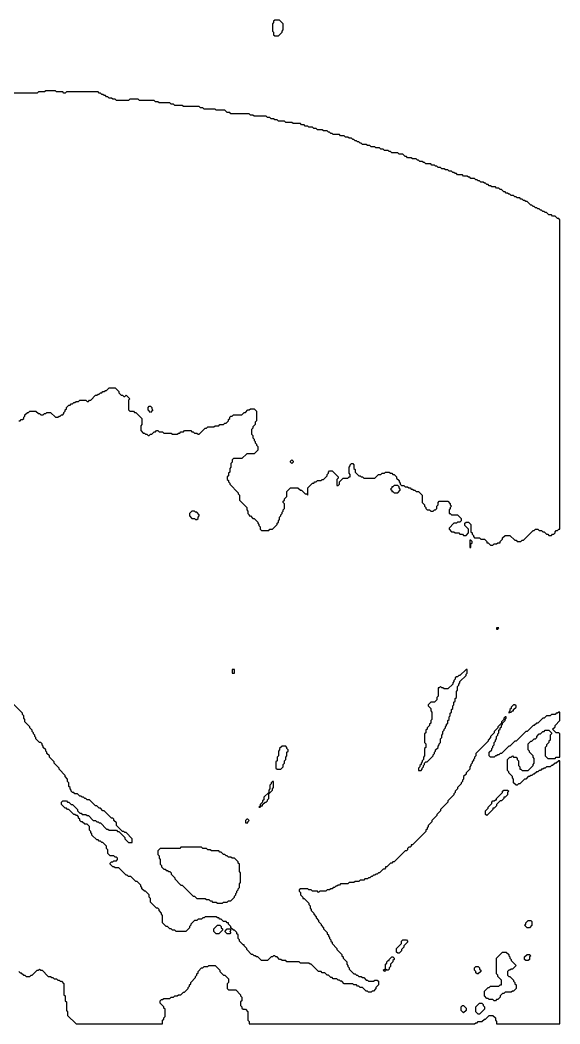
# Model space of a CAD drawing. Header units: millimetres. Extents: x 0 to 500, y 0 to 412.
# Drawn here: x 278 to 499.5, y 0.5 to 412.5 of the extents above; entities that cross this region are included whole.
import ezdxf

# ---------------------------------------------------------------- set-up
doc = ezdxf.new("R2010")
doc.units = ezdxf.units.MM

msp = doc.modelspace()

# ---------------------------------------------------------------- linework, layer by layer
for points in [[(382.5, 412.5), (382, 412), (382, 411.5), (381.5, 411), (381.5, 408), (382, 407.5), (382, 406.5), (382.5, 406), (384, 406), (385.5, 407.5), (385.5, 408), (386, 408.5), (386, 411), (384.5, 412.5)], [(330.5, 253.5), (331, 254), (331.5, 254), (332, 253.5), (332, 253), (332.5, 252.5), (331.5, 251.5), (330.5, 252.5)], [(389, 231.5), (389.5, 232), (390, 231.5), (390, 231), (389.5, 230.5), (389, 231)], [(431.5, 221.5), (431, 221), (430.5, 221), (430.5, 220.5), (430, 220), (430.5, 219.5), (430.5, 219), (431, 219), (431.5, 218.5), (433, 218.5), (434, 219.5), (434, 220), (433.5, 220.5), (433.5, 221), (433, 221.5)], [(348.5, 211), (347.5, 210), (347.5, 209), (348.5, 208), (349.5, 208), (350, 207.5), (350.5, 207.5), (351, 208), (351, 208.5), (351.5, 209), (351.5, 209.5), (350.5, 210.5), (350, 210.5), (349.5, 211)], [(462.5, 199), (462.5, 196), (463, 196), (463, 197.5), (463.5, 198), (463.5, 198.5), (463, 199)], [(473.5, 163), (473.5, 162.5), (474, 162.5), (474.5, 163)], [(365, 146), (365, 144.5), (366, 144.5), (366, 146)], [(461, 146), (458.5, 143.5), (458, 143.5), (457.5, 143), (457, 143), (456.5, 142.5), (456.5, 142), (456, 141.5), (456, 141), (455.5, 140.5), (455.5, 140), (453.5, 138), (452, 138), (451.5, 138.5), (451, 138.5), (450.5, 139), (450, 138.5), (449.5, 138.5), (449.5, 135), (449, 134.5), (449, 133.5), (448, 132.5), (446.5, 132.5), (445.5, 131.5), (445.5, 131), (446.5, 130), (446.5, 129), (447, 128.5), (447, 125.5), (446.5, 125), (446.5, 124), (446, 123.5), (446, 123), (445, 122), (445, 121.5), (444.5, 121), (444.5, 120), (444, 119.5), (444, 116), (444.5, 115.5), (444.5, 114), (444, 113.5), (444, 110.5), (443.5, 110), (443.5, 109), (443, 108.5), (443, 108), (442.5, 107.5), (442.5, 107), (442, 106.5), (442, 106), (441.5, 105.5), (441.5, 104.5), (442.5, 104.5), (443, 105), (443, 105.5), (443.5, 106), (443.5, 106.5), (444, 107), (444, 107.5), (444.5, 108), (445, 108), (447.5, 110.5), (447.5, 111), (448, 111.5), (448, 112), (448.5, 112.5), (448.5, 113), (449.5, 114), (449.5, 114.5), (450, 115), (450, 115.5), (450.5, 116), (450.5, 117.5), (451, 118), (451, 119), (451.5, 119.5), (451.5, 120.5), (452, 121), (452, 121.5), (452.5, 122), (452.5, 122.5), (453, 123), (453, 123.5), (453.5, 124), (453.5, 125), (454, 125.5), (454, 126.5), (454.5, 127), (454.5, 128), (455, 128.5), (455, 129.5), (455.5, 130), (455.5, 131), (456, 131.5), (456, 132.5), (456.5, 133), (456.5, 134), (457, 134.5), (457, 137), (457.5, 137.5), (457.5, 139), (458, 139.5), (458, 140), (458.5, 140.5), (458.5, 141), (461, 143.5), (461, 144), (461.5, 144.5), (461.5, 146)], [(480.5, 131.5), (479.5, 130.5), (479.5, 130), (479, 129.5), (479, 129), (478.5, 128.5), (478.5, 128), (479, 128.5), (479.5, 128.5), (480, 129), (480.5, 129), (480.5, 129.5), (481.5, 130.5), (481.5, 131), (481, 131.5)], [(385.5, 114.5), (384.5, 113.5), (384.5, 113), (384, 112.5), (384, 110.5), (383.5, 110), (383.5, 108.5), (383, 108), (383, 105.5), (383.5, 105), (385, 105), (386, 106), (386, 107), (386.5, 107.5), (386.5, 108.5), (387, 109), (387, 110), (387.5, 110.5), (387.5, 112), (388, 112.5), (388, 113), (387.5, 113.5), (387.5, 114), (387, 114.5)], [(381.5, 100), (381, 99.5), (381, 99), (380.5, 98.5), (380.5, 97), (380, 96.5), (380, 95.5), (378, 93.5), (378, 92.5), (377.5, 92), (377.5, 91.5), (376.5, 90.5), (376.5, 90), (376, 89.5), (376.5, 89.5), (377, 90), (377.5, 90), (377.5, 90.5), (378.5, 91.5), (379, 91.5), (379.5, 92), (379.5, 92.5), (380, 93), (380, 95), (381.5, 96.5), (381.5, 97), (382, 97.5), (382, 100)], [(476, 96), (476.5, 96.5), (478, 96.5), (478.5, 96), (478, 95.5), (478, 94.5), (477, 93.5), (476.5, 93.5), (476.5, 93), (475.5, 92), (475, 92), (473.5, 90.5), (473.5, 90), (472.5, 89), (472, 89), (472, 88.5), (469.5, 86), (469, 86.5), (469, 88), (470, 89), (470, 89.5), (471.5, 91), (471.5, 91.5), (472, 92), (472.5, 92), (473, 92.5), (473.5, 92.5), (473.5, 93), (476, 95.5)], [(371, 84.5), (370.5, 84), (370.5, 83), (371.5, 83), (371.5, 83.5), (372, 84), (371.5, 84.5)], [(344, 73), (343.5, 72.5), (335.5, 72.5), (334.5, 71.5), (334.5, 70), (335, 69.5), (335, 68.5), (335.5, 68), (335.5, 66), (336, 65.5), (336, 65), (337, 64), (337.5, 64), (338, 63.5), (338.5, 63.5), (339, 63), (339.5, 63), (340, 62.5), (340, 62), (341.5, 60.5), (341.5, 60), (344, 57.5), (344.5, 57.5), (349, 53), (349.5, 53), (350.5, 52), (354, 52), (354.5, 51.5), (355.5, 51.5), (356, 51), (356.5, 51), (357, 50.5), (358.5, 50.5), (359, 50), (361, 50), (361.5, 50.5), (363, 50.5), (363.5, 51), (364.5, 51), (366, 52.5), (366, 53), (366.5, 53.5), (366.5, 54), (367, 54.5), (367, 55), (367.5, 55.5), (367.5, 56), (368, 56.5), (368, 58), (368.5, 58.5), (368.5, 62.5), (368, 63), (368, 66), (367.5, 66.5), (367.5, 67), (366, 68.5), (365, 68.5), (364.5, 69), (363.5, 69), (363, 69.5), (362.5, 69.5), (362, 70), (361.5, 70), (360.5, 71), (360, 71), (359.5, 71.5), (356.5, 71.5), (356, 72), (355, 72), (354.5, 72.5), (353, 72.5), (352.5, 73)], [(486.5, 43), (487.5, 43), (488, 42.5), (488, 41), (487, 40), (486, 40), (485, 41), (485.5, 41.5), (485.5, 42)], [(359, 41), (360, 41), (360.5, 40.5), (360.5, 40), (361, 39.5), (361, 39), (359.5, 37.5), (358.5, 37.5), (357.5, 38.5), (357.5, 39.5)], [(363, 39.5), (364, 39.5), (364.5, 39), (364, 38.5), (364.5, 38), (364, 37.5), (363, 37.5), (362, 38.5)], [(434.5, 34.5), (435, 35), (436.5, 35), (437, 34.5), (437, 34), (435.5, 32.5), (435.5, 32), (434.5, 31), (434.5, 30.5), (433.5, 29.5), (433, 29.5), (432.5, 30), (432.5, 31.5), (434.5, 33.5)], [(476, 30), (477.5, 30), (478.5, 29), (478.5, 28.5), (479, 28), (479, 27.5), (479.5, 27), (479.5, 26.5), (481.5, 24.5), (480, 23), (479.5, 23), (479, 22.5), (478.5, 22.5), (478, 22), (478, 20.5), (478.5, 20), (479, 20), (480.5, 18.5), (480.5, 18), (481, 17.5), (481, 17), (481.5, 16.5), (481.5, 15), (480.5, 14), (480, 14), (479.5, 13.5), (477, 13.5), (476.5, 13), (476, 13), (475, 12), (475, 11.5), (474, 10.5), (473.5, 10.5), (473, 10), (472.5, 10), (472, 10.5), (470.5, 10.5), (470, 11), (469.5, 11), (468.5, 12), (468.5, 14), (470, 15.5), (470.5, 15.5), (471, 16), (474.5, 16), (475, 16.5), (475.5, 16.5), (475.5, 18.5), (474, 20), (474, 20.5), (473.5, 21), (473.5, 27.5)], [(486, 29), (487, 29), (487.5, 28.5), (487, 28), (487, 27), (486.5, 26.5), (485.5, 26.5), (485, 27), (485, 28)], [(430.5, 28), (431, 28), (431.5, 27.5), (431.5, 27), (431, 26.5), (431, 26), (430, 25), (430, 24), (429.5, 23.5), (429.5, 23), (429, 22.5), (428.5, 22.5), (428, 23), (428, 25), (428.5, 25.5), (428.5, 26), (429, 26.5), (429.5, 26.5), (429.5, 27)], [(427, 22.5), (427.5, 23), (428, 22.5), (427.5, 22)], [(464.5, 23.5), (465, 24), (466, 24), (466.5, 23.5), (466.5, 23), (467, 22.5), (467, 22), (466, 21), (465.5, 21), (465, 21.5), (465, 22), (464.5, 22.5)], [(466.5, 9), (467.5, 9), (468, 8.5), (468, 8), (468.5, 7.5), (468.5, 6.5), (466.5, 4.5), (466, 4.5), (465, 5.5), (465, 7.5)], [(459, 7.5), (459.5, 8), (460, 8), (461, 7), (461, 6), (460, 5), (459, 6)]]:
    msp.add_lwpolyline(points, close=True)
for points in [[(277.5, 248), (278, 248), (278.5, 248.5), (279, 248.5), (279.5, 249), (279.5, 249.5), (280, 250), (280, 250.5), (281, 251.5), (281.5, 251.5), (282, 252), (284.5, 252), (285.5, 251), (286, 251), (286.5, 250.5), (287.5, 250.5), (288, 251), (288.5, 251), (289, 251.5), (290.5, 251.5), (292.5, 249.5), (293.5, 249.5), (294, 250), (294.5, 250), (295, 250.5), (295.5, 250.5), (296, 251), (296, 251.5), (296.5, 252), (296.5, 252.5), (297, 253), (297, 253.5), (298, 254.5), (298.5, 254.5), (299, 255), (299.5, 255), (300, 255.5), (300.5, 255.5), (301, 256), (302, 256), (302.5, 256.5), (305, 256.5), (305.5, 256), (306, 256), (306.5, 256.5), (307, 256.5), (309, 258.5), (309.5, 258.5), (310, 259), (310.5, 259), (311, 259.5), (311.5, 259.5), (312, 260), (312.5, 260), (313, 260.5), (313.5, 260.5), (314.5, 261.5), (317, 261.5), (318.5, 260), (318.5, 259.5), (319.5, 258.5), (320, 258.5), (320.5, 258), (321, 258), (321.5, 258.5), (323, 257), (322.5, 256.5), (322.5, 252.5), (323, 252), (324.5, 252), (325, 251.5), (325.5, 251.5), (328, 249), (328, 246.5), (327.5, 246), (327.5, 244), (328.5, 243), (329, 243), (329.5, 242.5), (330, 242.5), (330.5, 242), (331, 242), (331.5, 242.5), (332, 242.5), (333, 243.5), (333.5, 243.5), (334, 244), (334.5, 244), (335, 243.5), (336.5, 243.5), (337, 243), (340, 243), (340.5, 242.5), (342.5, 242.5), (343, 243), (343.5, 243), (344, 243.5), (345, 243.5), (345.5, 244), (348, 244), (348.5, 243.5), (349, 243.5), (349.5, 243), (350.5, 243), (351, 242.5), (351.5, 242.5), (354, 245), (354.5, 245), (355, 245.5), (357.5, 245.5), (358, 246), (359.5, 246), (360, 246.5), (361.5, 246.5), (362, 247), (362.5, 247), (363.5, 248), (363.5, 248.5), (364, 249), (364, 249.5), (364.5, 250), (365, 250), (365.5, 250.5), (369, 250.5), (370, 251.5), (370.5, 251.5), (371.5, 252.5), (372, 252.5), (372.5, 253), (374, 253), (375, 252), (375, 248), (374.5, 247.5), (374.5, 246.5), (373.5, 245.5), (373.5, 245), (373, 244.5), (373, 242.5), (373.5, 242), (373.5, 241), (374, 240.5), (374, 240), (374.5, 239.5), (374.5, 239), (375, 238.5), (375, 238), (375.5, 237.5), (375.5, 236), (374, 234.5), (371, 234.5), (369, 232.5), (365.5, 232.5), (365, 232), (365, 231), (364.5, 230.5), (364.5, 229), (364, 228.5), (364, 227), (363.5, 226.5), (363.5, 225.5), (363, 225), (363, 224), (363.5, 223.5), (363.5, 223), (364, 222.5), (364, 222), (367.5, 218.5), (367.5, 218), (368, 217.5), (368, 215.5), (371, 212.5), (371, 211.5), (371.5, 211), (371.5, 210), (372, 209.5), (372, 209), (372.5, 209), (373.5, 208), (374, 208), (375.5, 206.5), (375.5, 206), (376, 205.5), (376, 205), (376.5, 204.5), (376.5, 203.5), (377, 203), (380, 203), (380.5, 203.5), (381.5, 203.5), (383.5, 205.5), (383.5, 206), (384, 206.5), (384, 207), (384.5, 207.5), (384.5, 208.5), (385, 209), (385, 209.5), (385.5, 210), (385.5, 210.5), (386, 211), (386, 211.5), (386.5, 212), (386.5, 214), (386, 214.5), (386, 215), (386.5, 215.5), (386.5, 216), (387.5, 217), (387.5, 219), (389, 220.5), (392, 220.5), (393, 219.5), (393.5, 219.5), (395, 218), (395.5, 218), (396, 217.5), (396, 220.5), (398, 222.5), (398.5, 222.5), (399, 223), (399.5, 223), (400, 223.5), (401.5, 223.5), (402, 224), (402.5, 224), (404, 225.5), (404, 226), (404.5, 226.5), (404.5, 227), (405, 227.5), (406, 227.5), (408.5, 225), (408.5, 224.5), (408, 224), (408, 221.5), (408.5, 221.5), (409, 222), (409, 223), (410.5, 224.5), (412.5, 224.5), (413, 225), (413.5, 225), (413.5, 226), (413, 226.5), (413, 229), (413.5, 229.5), (413.5, 230), (414, 230.5), (414.5, 230.5), (415, 230), (415, 228.5), (415.5, 228), (415.5, 227), (417, 225.5), (417.5, 225.5), (418, 225), (418.5, 225), (419, 224.5), (423.5, 224.5), (425, 226), (426, 226), (426.5, 226.5), (427.5, 226.5), (428, 227), (429.5, 227), (430, 226.5), (430.5, 226.5), (431, 226), (431.5, 226), (432.5, 225), (432.5, 224.5), (433.5, 223.5), (433.5, 223), (434, 222.5), (434, 222), (434.5, 221.5), (435.5, 221.5), (436, 221), (437, 221), (437.5, 220.5), (438, 220.5), (438.5, 220), (439, 220), (439.5, 219.5), (440, 219.5), (440.5, 219), (441.5, 219), (443, 217.5), (443, 214.5), (444, 213.5), (444, 213), (444.5, 212.5), (444.5, 212), (445, 211.5), (446, 211.5), (446.5, 211), (447.5, 211), (448, 211.5), (448.5, 211.5), (449, 212), (449, 213), (449.5, 213.5), (449.5, 214.5), (450, 215), (453.5, 215), (454.5, 214), (454.5, 213.5), (455, 213), (454.5, 212.5), (454.5, 212), (454, 211.5), (454, 210), (454.5, 210), (455, 209.5), (457.5, 209.5), (459, 208), (459, 207), (458.5, 206.5), (457.5, 206.5), (457, 206), (456, 206), (454, 204), (454, 203.5), (455, 202.5), (456, 202.5), (456.5, 202), (458, 202), (458.5, 201.5), (459.5, 201.5), (460, 201), (461, 201), (462, 202), (462, 203.5), (460.5, 205), (460.5, 206), (461, 206.5), (462, 206.5), (463, 205.5), (463, 202.5), (463.5, 202), (463.5, 201.5), (464, 201), (464, 200.5), (464.5, 200), (466.5, 200), (467, 199.5), (468.5, 199.5), (469.5, 198.5), (469.5, 198), (470, 198), (471, 197), (472, 197), (472.5, 197.5), (473.5, 197.5), (474, 198), (475, 198), (475, 198.5), (476, 199.5), (476, 200), (477, 201), (479, 201), (481, 199), (481.5, 199), (482, 198.5), (483.5, 198.5), (484, 199), (484.5, 199), (488.5, 203), (489, 203), (489.5, 203.5), (490.5, 203.5), (491, 203), (492, 203), (492.5, 202.5), (493, 202.5), (494, 201.5), (494.5, 201.5), (495, 201), (496, 201), (496.5, 201.5), (497, 201.5), (497.5, 202), (497.5, 202.5), (498, 203), (498.5, 203), (499, 203.5), (499.5, 203.5), (499.5, 330.5), (499, 331), (498.5, 331), (497.5, 332), (496.5, 332), (496, 332.5), (495, 332.5), (494, 333.5), (493.5, 333.5), (493, 334), (492.5, 334), (492, 334.5), (491.5, 334.5), (491, 335), (490.5, 335), (490, 335.5), (489.5, 335.5), (489, 336), (488.5, 336), (488, 336.5), (487.5, 336.5), (486, 338), (485.5, 338), (485, 338.5), (484.5, 338.5), (484, 339), (483.5, 339), (483, 339.5), (482, 339.5), (481.5, 340), (481, 340), (480.5, 340.5), (479.5, 340.5), (479, 341), (478.5, 341), (478, 341.5), (477.5, 341.5), (477, 342), (476.5, 342), (475.5, 343), (475, 343), (474.5, 343.5), (473.5, 343.5), (473, 344), (471.5, 344), (471, 344.5), (470.5, 344.5), (470, 345), (469.5, 345), (469, 345.5), (468.5, 345.5), (468, 346), (467, 346), (466.5, 346.5), (466, 346.5), (465.5, 347), (465, 347), (464.5, 347.5), (463, 347.5), (462.5, 348), (462, 348), (461.5, 348.5), (460, 348.5), (459.5, 349), (457.5, 349), (457, 349.5), (456.5, 349.5), (456, 350), (455.5, 350), (455, 350.5), (454, 350.5), (453.5, 351), (452.5, 351), (452, 351.5), (451, 351.5), (450.5, 352), (449.5, 352), (449, 352.5), (448.5, 352.5), (448, 353), (447, 353), (446.5, 353.5), (444.5, 353.5), (444, 354), (443.5, 354), (443, 354.5), (442, 354.5), (441.5, 355), (441, 355), (440.5, 355.5), (439, 355.5), (438.5, 356), (437, 356), (436.5, 356.5), (436, 356.5), (435, 357.5), (433.5, 357.5), (433, 358), (430.5, 358), (430, 358.5), (429.5, 358.5), (429, 359), (427.5, 359), (427, 359.5), (426, 359.5), (425.5, 360), (424, 360), (423.5, 360.5), (422, 360.5), (421.5, 361), (420.5, 361), (420, 361.5), (418.5, 361.5), (418, 362), (417.5, 362), (417, 362.5), (416.5, 362.5), (416, 363), (415.5, 363), (415, 363.5), (414.5, 363.5), (414, 364), (413, 364), (412.5, 364.5), (411.5, 364.5), (411, 365), (409.5, 365), (409, 365.5), (406.5, 365.5), (406, 366), (405.5, 366), (405, 366.5), (404.5, 366.5), (404, 367), (402.5, 367), (402, 367.5), (400, 367.5), (399.5, 368), (398.5, 368), (398, 368.5), (396.5, 368.5), (396, 369), (395, 369), (394.5, 369.5), (393.5, 369.5), (393, 370), (390, 370), (389.5, 370.5), (387, 370.5), (386.5, 371), (384, 371), (383.5, 371.5), (382.5, 371.5), (382, 372), (381, 372), (380.5, 372.5), (379.5, 372.5), (379, 373), (374, 373), (373.5, 373.5), (372.5, 373.5), (372, 374), (364.5, 374), (364, 374.5), (363, 374.5), (362, 375.5), (358.5, 375.5), (358, 376), (353.5, 376), (353, 376.5), (352, 376.5), (351.5, 377), (345, 377), (344.5, 377.5), (341.5, 377.5), (341, 378), (340, 378), (339.5, 378.5), (335, 378.5), (334.5, 379), (333.5, 379), (333, 379.5), (327, 379.5), (326.5, 380), (323, 380), (322.5, 379.5), (317.5, 379.5), (317, 380), (316, 380), (315.5, 380.5), (314.5, 380.5), (314, 381), (313.5, 381), (313, 381.5), (312.5, 381.5), (312, 382), (311.5, 382), (311, 382.5), (310.5, 382.5), (310, 383), (297, 383), (296.5, 382.5), (296, 382.5), (295.5, 383), (293, 383), (292.5, 383.5), (288.5, 383.5), (288, 383), (285.5, 383), (285, 382.5), (265, 382.5)], [(277.5, 22), (278, 21.5), (278.5, 21.5), (279.5, 20.5), (280, 20.5), (280.5, 20), (282, 20), (282.5, 20.5), (283, 20.5), (285, 22.5), (285.5, 22.5), (286, 23), (286.5, 22.5), (287, 22.5), (289.5, 20), (290.5, 20), (291, 19.5), (291.5, 19.5), (292, 19), (293, 19), (293.5, 18.5), (294, 18.5), (294.5, 18), (295, 18), (296, 17), (296, 12.5), (296.5, 12), (296.5, 10), (297, 9.5), (297, 6), (297.5, 5.5), (297.5, 4), (301, 0.5), (336.5, 0.5), (336.5, 2), (337, 2.5), (337, 3), (337.5, 3.5), (337.5, 6.5), (337, 7), (337, 7.5), (335.5, 9), (335.5, 10), (336, 10.5), (336.5, 10.5), (337, 11), (339.5, 11), (340, 11.5), (341, 11.5), (341.5, 12), (342.5, 12), (343, 12.5), (344, 12.5), (345, 13.5), (345.5, 13.5), (347, 15), (347, 15.5), (347.5, 16), (347.5, 16.5), (348, 17), (348, 17.5), (350, 19.5), (350, 20), (350.5, 20.5), (350.5, 21), (351, 21.5), (351, 22), (352.5, 23.5), (353, 23.5), (353.5, 24), (355, 24), (355.5, 24.5), (358, 24.5), (360, 22.5), (360, 22), (361.5, 20.5), (362, 20.5), (363.5, 19), (363.5, 17.5), (363, 17), (363, 15), (363.5, 14.5), (366.5, 14.5), (368.5, 12.5), (368.5, 12), (369, 11.5), (369, 10), (368.5, 9.5), (368.5, 8), (369, 7.5), (369, 7), (369.5, 6.5), (370.5, 6.5), (371.5, 5.5), (371.5, 2), (372, 1.5), (372, 0.5), (464.5, 0.5), (465, 1), (465.5, 1), (466, 1.5), (467.5, 1.5), (468.5, 2.5), (469, 2.5), (470.5, 4), (472, 4), (473, 3), (473, 2), (473.5, 1.5), (473.5, 0.5), (499.5, 0.5), (499.5, 108.5), (499, 108.5), (498, 107.5), (497.5, 107.5), (496.5, 106.5), (496, 106.5), (495.5, 106), (494, 106), (493.5, 105.5), (493, 105.5), (492.5, 105), (492, 105), (491.5, 104.5), (491, 104.5), (490.5, 104), (490, 104), (489, 103), (488.5, 103), (488, 102.5), (487.5, 102.5), (487, 102), (486.5, 102), (485.5, 101), (485, 101), (483, 99), (482.5, 99), (482, 98.5), (481.5, 98.5), (480.5, 99.5), (480.5, 101), (480, 101.5), (480, 102), (478.5, 103.5), (478.5, 104), (478, 104.5), (478, 109), (479, 110), (479.5, 110), (480, 110.5), (480.5, 110), (481.5, 110), (482, 109.5), (482, 109), (482.5, 108.5), (482.5, 106.5), (483, 106), (483, 105), (483.5, 105), (484, 104.5), (486.5, 104.5), (488.5, 106.5), (488.5, 107), (489, 107.5), (489, 109.5), (488.5, 110), (488.5, 110.5), (487, 112), (487, 112.5), (486.5, 113), (486.5, 115.5), (487.5, 116.5), (488, 116.5), (489, 117.5), (489.5, 117.5), (490, 118), (490, 118.5), (491, 119.5), (491.5, 119.5), (492.5, 120.5), (493, 120.5), (493.5, 121), (495, 121), (496, 120), (496, 119.5), (495.5, 119), (495.5, 117), (495, 116.5), (495, 116), (494, 115), (494, 114.5), (493.5, 114), (493.5, 110.5), (494.5, 109.5), (497.5, 109.5), (498, 110), (499.5, 110), (499.5, 119.5), (499, 120), (498, 120), (496.5, 121.5), (497.5, 122.5), (497.5, 123), (499.5, 125), (499.5, 128.5), (499, 128.5), (498.5, 128), (498, 128), (497.5, 127.5), (496, 127.5), (495.5, 127), (494, 127), (493, 126), (492.5, 126), (490.5, 124), (490, 124), (489, 123), (488.5, 123), (486, 120.5), (485.5, 120.5), (481.5, 116.5), (481, 116.5), (479, 114.5), (478.5, 114.5), (475.5, 111.5), (475, 111.5), (474.5, 111), (474, 111), (473.5, 110.5), (473, 110.5), (472.5, 110), (471, 110), (470.5, 110.5), (470.5, 112), (471.5, 113), (471.5, 113.5), (472, 114), (472, 114.5), (472.5, 115), (472.5, 116), (473, 116.5), (473, 117), (473.5, 117.5), (473.5, 118.5), (474, 119), (474, 119.5), (474.5, 120), (474.5, 121), (475, 121.5), (475, 122), (475.5, 122.5), (475.5, 123), (476, 123.5), (476, 124), (477, 125), (477, 125.5), (477.5, 126), (477.5, 126.5), (477, 126.5), (476.5, 126), (476.5, 125.5), (475.5, 124.5), (475.5, 124), (474, 122.5), (474, 122), (472.5, 120.5), (472.5, 120), (471, 118.5), (471, 118), (470, 117), (470, 116.5), (465, 111.5), (465, 110.5), (464.5, 110), (464.5, 109.5), (464, 109), (464, 108.5), (463.5, 108), (463.5, 107.5), (463, 107), (463, 106.5), (462.5, 106), (462.5, 105), (461, 103.5), (461, 103), (460, 102), (460, 101), (459.5, 100.5), (459.5, 100), (459, 99.5), (459, 99), (457.5, 97.5), (457.5, 97), (456.5, 96), (456.5, 95.5), (456, 95), (456, 94.5), (453.5, 92), (453.5, 91.5), (450.5, 88.5), (450.5, 88), (449, 86.5), (449, 86), (447, 84), (447, 83.5), (445.5, 82), (445.5, 81.5), (445, 81), (445, 80.5), (444.5, 80), (444.5, 79.5), (439, 74), (438.5, 74), (438.5, 73.5), (438, 73), (437.5, 73), (437, 72.5), (437, 72), (436.5, 71.5), (436, 71.5), (431.5, 67), (431, 67), (430.5, 66.5), (430, 66.5), (428.5, 65), (428, 65), (428, 64.5), (427.5, 64), (427, 64), (425.5, 62.5), (425, 62.5), (424.5, 62), (424, 62), (423.5, 61.5), (423, 61.5), (422.5, 61), (422, 61), (421.5, 60.5), (421, 60.5), (420.5, 60), (419.5, 60), (419, 59.5), (417.5, 59.5), (417, 59), (415.5, 59), (415, 58.5), (413, 58.5), (412.5, 58), (409.5, 58), (409, 57.5), (408.5, 57.5), (408, 57), (407.5, 57), (407, 56.5), (406.5, 56.5), (406, 56), (405.5, 56), (405, 55.5), (404, 55.5), (403.5, 55), (401, 55), (400.5, 54.5), (400, 55), (398, 55), (397.5, 55.5), (396.5, 55.5), (396, 56), (393, 56), (392.5, 55.5), (392.5, 55), (393, 54.5), (393, 53.5), (394, 52.5), (394, 52), (394.5, 52), (396.5, 50), (396.5, 49.5), (397, 49), (397, 48), (397.5, 47.5), (397.5, 47), (398.5, 46), (398.5, 45.5), (399.5, 44.5), (399.5, 44), (400.5, 43), (400.5, 42.5), (401.5, 41.5), (401.5, 41), (402.5, 40), (402.5, 39.5), (404, 38), (404, 37.5), (404.5, 37), (404.5, 36.5), (405, 36), (405, 35.5), (405.5, 35), (405.5, 34.5), (406, 34), (406, 33.5), (408, 31.5), (408, 31), (410, 29), (410, 28.5), (410.5, 28), (410.5, 27.5), (412, 26), (412, 25), (412.5, 24.5), (412.5, 24), (413, 23.5), (413, 23), (415, 21), (415.5, 21), (416, 20.5), (416.5, 20.5), (417, 20), (418, 20), (418.5, 19.5), (419, 19.5), (420, 18.5), (420.5, 18.5), (421, 18), (423, 18), (423.5, 18.5), (424.5, 18.5), (425, 18), (425, 16.5), (424, 15.5), (424, 15), (423, 14), (422.5, 14), (422, 13.5), (421, 13.5), (420.5, 14), (420, 14), (418.5, 15.5), (417.5, 15.5), (417, 16), (416.5, 16), (416, 16.5), (415, 16.5), (414.5, 17), (411, 17), (410, 18), (409.5, 18), (409, 18.5), (408.5, 18.5), (408, 19), (406.5, 19), (406, 19.5), (405.5, 19.5), (404.5, 20.5), (404, 20.5), (403, 21.5), (402, 21.5), (401.5, 22), (400.5, 22), (397.5, 25), (397, 25), (396.5, 25.5), (393, 25.5), (392.5, 26), (387.5, 26), (387, 26.5), (385.5, 26.5), (385, 27), (384.5, 27), (383.5, 28), (383, 28), (382.5, 28.5), (382, 28.5), (381.5, 28), (381, 28), (379.5, 26.5), (377, 26.5), (375.5, 28), (375, 28), (374.5, 28.5), (374, 28.5), (373.5, 29), (373, 29), (371, 31), (371, 31.5), (370, 32.5), (370, 33), (369.5, 33), (368, 34.5), (368, 35), (367.5, 35.5), (367.5, 37), (367, 37.5), (367, 38), (366, 39), (365.5, 39), (364.5, 40), (364.5, 40.5), (363.5, 41.5), (363.5, 42), (363, 42), (362.5, 42.5), (361.5, 42.5), (360.5, 43.5), (360, 43.5), (359.5, 44), (359, 44), (358.5, 44.5), (354, 44.5), (353.5, 44), (353, 44), (352.5, 43.5), (351, 43.5), (350.5, 43), (349.5, 43), (348, 41.5), (348, 41), (347.5, 40.5), (347.5, 40), (346, 38.5), (342, 38.5), (341.5, 39), (340.5, 39), (340, 39.5), (339.5, 39.5), (338.5, 40.5), (338, 40.5), (336.5, 42), (336.5, 45), (336, 45.5), (336, 46), (335, 47), (335, 47.5), (334.5, 48), (334, 48), (331.5, 50.5), (331.5, 52), (331, 52.5), (331, 53.5), (329.5, 55), (329, 55), (328, 56), (328, 56.5), (327.5, 57), (327.5, 57.5), (326, 59), (325.5, 59), (323.5, 61), (322.5, 61), (322, 61.5), (321.5, 61.5), (318.5, 64.5), (317, 64.5), (316.5, 65), (316, 65), (315, 66), (315, 66.5), (315.5, 67), (316, 67), (316.5, 67.5), (317.5, 67.5), (318, 68), (318, 68.5), (317.5, 69), (317, 69), (316.5, 69.5), (315, 69.5), (314, 70.5), (314, 72), (313.5, 72.5), (313.5, 73.5), (312, 75), (311.5, 75), (311, 75.5), (310.5, 75.5), (310, 76), (309.5, 76), (307.5, 78), (307.5, 78.5), (307, 79), (307, 79.5), (306.5, 80), (306.5, 81.5), (305.5, 82.5), (304.5, 82.5), (303.5, 83.5), (303, 83.5), (302.5, 84), (302.5, 84.5), (302, 85), (302, 85.5), (301.5, 86), (301, 86), (300.5, 86.5), (300, 86.5), (298, 88.5), (297.5, 88.5), (297, 89), (296.5, 89), (295, 90.5), (295, 91.5), (295.5, 92), (297, 92), (297.5, 91.5), (298, 91.5), (299, 90.5), (299.5, 90.5), (301.5, 88.5), (301.5, 88), (302.5, 87), (303, 87), (303.5, 86.5), (305, 86.5), (305.5, 86), (306, 86), (308, 84), (309, 84), (309.5, 83.5), (310, 83.5), (310.5, 83), (311, 83), (313.5, 80.5), (314, 80.5), (314.5, 80), (317.5, 80), (318, 79.5), (318.5, 79.5), (321, 77), (321, 76.5), (322.5, 75), (324, 75), (324, 76.5), (321.5, 79), (321, 79), (320.5, 79.5), (320, 79.5), (317.5, 82), (317.5, 83), (316.5, 84), (316.5, 84.5), (316, 85), (315.5, 85), (312.5, 88), (312, 88), (311, 89), (310.5, 89), (309.5, 90), (309, 90), (306.5, 92.5), (305.5, 92.5), (305, 93), (304.5, 93), (304, 93.5), (303.5, 93.5), (303, 94), (302.5, 94), (301.5, 95), (300.5, 95), (300, 95.5), (299.5, 95.5), (299, 96), (299, 96.5), (298.5, 97), (298.5, 97.5), (298, 98), (298, 99.5), (297.5, 100), (297.5, 101), (296.5, 102), (296.5, 102.5), (294, 105), (294, 105.5), (292, 107.5), (292, 108), (290, 110), (290, 110.5), (289, 111.5), (289, 112), (288.5, 112.5), (288.5, 113), (287.5, 114), (287.5, 114.5), (287, 115), (287, 115.5), (286.5, 116), (286, 116), (284.5, 117.5), (284.5, 118), (284, 118.5), (284, 119), (283.5, 119.5), (283.5, 120), (283, 120.5), (283, 121), (282, 122), (282, 122.5), (280, 124.5), (280, 125.5), (279.5, 126), (279.5, 127), (279, 127.5), (279, 128), (275, 132)]]:
    msp.add_lwpolyline(points)

doc.saveas('drawing.dxf')
